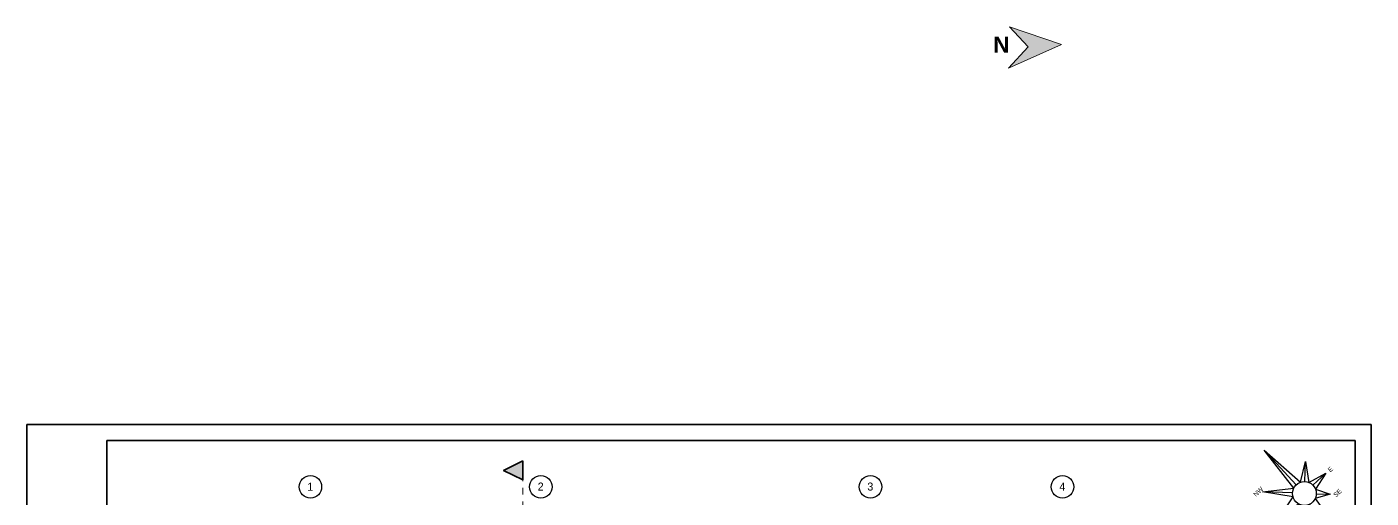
# Model space of a CAD drawing. Header units: millimetres. Extents: x -428 to 1070, y 0 to 421.
# Drawn here: x 0 to 420, y 274.1 to 421.1 of the extents above; entities that cross this region are included whole.
import ezdxf
from ezdxf.xclip import XClip

# ---------------------------------------------------------------- set-up
doc = ezdxf.new("R2010")
doc.units = ezdxf.units.MM
doc.header["$MEASUREMENT"] = 0
doc.header["$XCLIPFRAME"] = 0
doc.linetypes.add('- Прекъснати линия', pattern=[4.233333, 2.116667, -2.116667])
for name, color, linetype, lineweight, true_color in [('1', 7, 'Continuous', 13, 0x2b2b2b), ('25', 7, 'Continuous', 35, 0x1b1b1b), ('65', 7, 'Continuous', 20, 0x4e4e4e), ('85', 7, 'Continuous', 20, 0x404040)]:
    doc.layers.add(name, color=color, linetype=linetype, lineweight=lineweight, true_color=true_color)
doc.layers.add('41', color=7, linetype='Continuous', lineweight=35)
doc.layers.add('7', color=7, linetype='Continuous', lineweight=25)
doc.styles.add('GENERATED_STYLE_10', font='arialbd.ttf')
doc.styles.add('GENERATED_STYLE_3', font='arial.ttf')
doc.styles.add('GENERATED_STYLE_6', font='GOTHIC.TTF')

# ---------------------------------------------------------------- blocks, each defined once
blk = doc.blocks.new('Drawing_2_1', base_point=(-1051.12, 152.34))
at = {"layer": '25', "linetype": 'Continuous', "lineweight": 35, "true_color": 0x1b1b1b}
blk.add_hatch(color=250, dxfattribs=at).paths.add_polyline_path([(154.93, 285.73), (148.93, 282.72), (154.94, 279.73)])
at = {"layer": '25', "color": 250, "linetype": 'Continuous', "lineweight": 35, "true_color": 0x1b1b1b, "flags": 128}
blk.add_lwpolyline([(154.93, 285.73), (154.94, 279.73), (148.93, 282.72)], close=True, dxfattribs=at)
at = {"layer": '7', "color": 7, "linetype": 'Continuous', "lineweight": 25}
for centre in [(88.59, 277.56), (160.58, 277.56), (263.58, 277.56), (323.58, 277.56)]:
    blk.add_circle(centre, 3.5, dxfattribs=at)
at = {"layer": '85', "color": 250, "linetype": '- Прекъснати линия', "lineweight": 20, "true_color": 0x404040}
blk.add_line((155.24, 84.64), (154.94, 279.73), dxfattribs=at)
at = {"layer": '1', "color": 250, "linetype": 'Continuous', "lineweight": 13, "true_color": 0x2b2b2b, "char_height": 2.5, "attachment_point": 1, "style": 'GENERATED_STYLE_6'}
for s, insert in [('\\A1;{\\pql;\\pt0;\\fCentury Gothic|b0|i0|c0|p34;1}', (87.61, 278.85)), ('\\A1;{\\pql;\\pt0;\\fCentury Gothic|b0|i0|c0|p34;2}', (159.6, 278.91)), ('\\A1;{\\pql;\\pt0;\\fCentury Gothic|b0|i0|c0|p34;3}', (262.6, 278.91)), ('\\A1;{\\pql;\\pt0;\\fCentury Gothic|b0|i0|c0|p34;4}', (322.6, 278.91))]:
    blk.add_mtext(s, dxfattribs=dict(at, insert=insert))

msp = doc.modelspace()

# ---------------------------------------------------------------- hatches: boundary and pattern name
at = {"layer": '1', "linetype": 'Continuous', "lineweight": 13, "true_color": 0x2b2b2b}
msp.add_hatch(color=250, dxfattribs=at).paths.add_polyline_path([(312.88, 414.9), (306.73, 408.2), (323.31, 415.57), (306.97, 421.09)])

# ---------------------------------------------------------------- linework, layer by layer
at = {"layer": '1', "color": 250, "linetype": 'Continuous', "lineweight": 13, "true_color": 0x2b2b2b, "flags": 128}
msp.add_lwpolyline([(312.88, 414.9), (306.73, 408.2), (323.31, 415.57), (306.97, 421.09)], close=True, dxfattribs=at)
at = {"layer": '41', "color": 7, "linetype": 'Continuous', "lineweight": 35, "flags": 128}
for points in [[(420, 297), (0, 297), (0, 0), (420, 0)], [(415, 292), (25, 292), (25, 5), (415, 5)]]:
    msp.add_lwpolyline(points, close=True, dxfattribs=at)
at = {"layer": '7', "color": 7, "linetype": 'Continuous', "lineweight": 25}
msp.add_lwpolyline([(395.84, 277.15), (386.59, 288.99), (397.95, 279), (399.47, 285.43), (400.52, 278.95), (405.84, 281.8), (402.64, 276.81), (407.19, 275.25), (402.56, 273.97), (408.72, 265.22), (400.59, 272.05), (399.01, 266.16), (397.42, 272.2), (391.99, 268.9), (395.6, 274.41), (386.03, 276)], close=True, dxfattribs=at)
for points in [[(396.63, 278.21), (386.59, 288.99)], [(399.25, 279.21), (399.47, 285.43)], [(401.84, 278.07), (405.84, 281.8)], [(395.45, 275.67), (386.03, 276)], [(402.88, 275.4), (407.19, 275.25)]]:
    msp.add_lwpolyline(points, dxfattribs=at)
msp.add_circle((399.16, 275.49), 3.72, dxfattribs=at)

# ---------------------------------------------------------------- texts
at = {"layer": '1', "color": 250, "linetype": 'Continuous', "lineweight": 13, "true_color": 0x2b2b2b, "insert": (304.45, 415.58), "char_height": 5, "attachment_point": 5, "style": 'GENERATED_STYLE_10'}
msp.add_mtext('\\A1;{\\pqc;\\fArial CYR|b1|i0|c204|p34;N}', dxfattribs=at)
at = {"layer": '7', "color": 7, "linetype": 'Continuous', "lineweight": 25, "char_height": 1.4368, "attachment_point": 7, "rotation": 42.9619, "style": 'GENERATED_STYLE_3'}
for s, insert in [('\\A1;{\\W0.800000x;\\pql;\\fArial|b0|i0|c0|p34;E}', (407.27, 282.03)), ('\\A1;{\\W0.800000x;\\pql;\\fArial|b0|i0|c0|p34;NW}', (384.01, 274.4)), ('\\A1;{\\W0.800000x;\\pql;\\fArial|b0|i0|c0|p34;SE}', (409.03, 274.18))]:
    msp.add_mtext(s, dxfattribs=dict(at, insert=insert))

# ---------------------------------------------------------------- next in the draw order: block references
at = {"layer": '65', "color": 251, "linetype": 'Continuous', "lineweight": 20, "true_color": 0x4e4e4e}
ref = msp.add_blockref('Drawing_2_1', (-1051.12, 152.34), dxfattribs=at)
XClip(ref).set_block_clipping_path([(34.9652772753, 71.1444224879), (406.424194139, 287.2604110241)])

doc.saveas('drawing.dxf')
